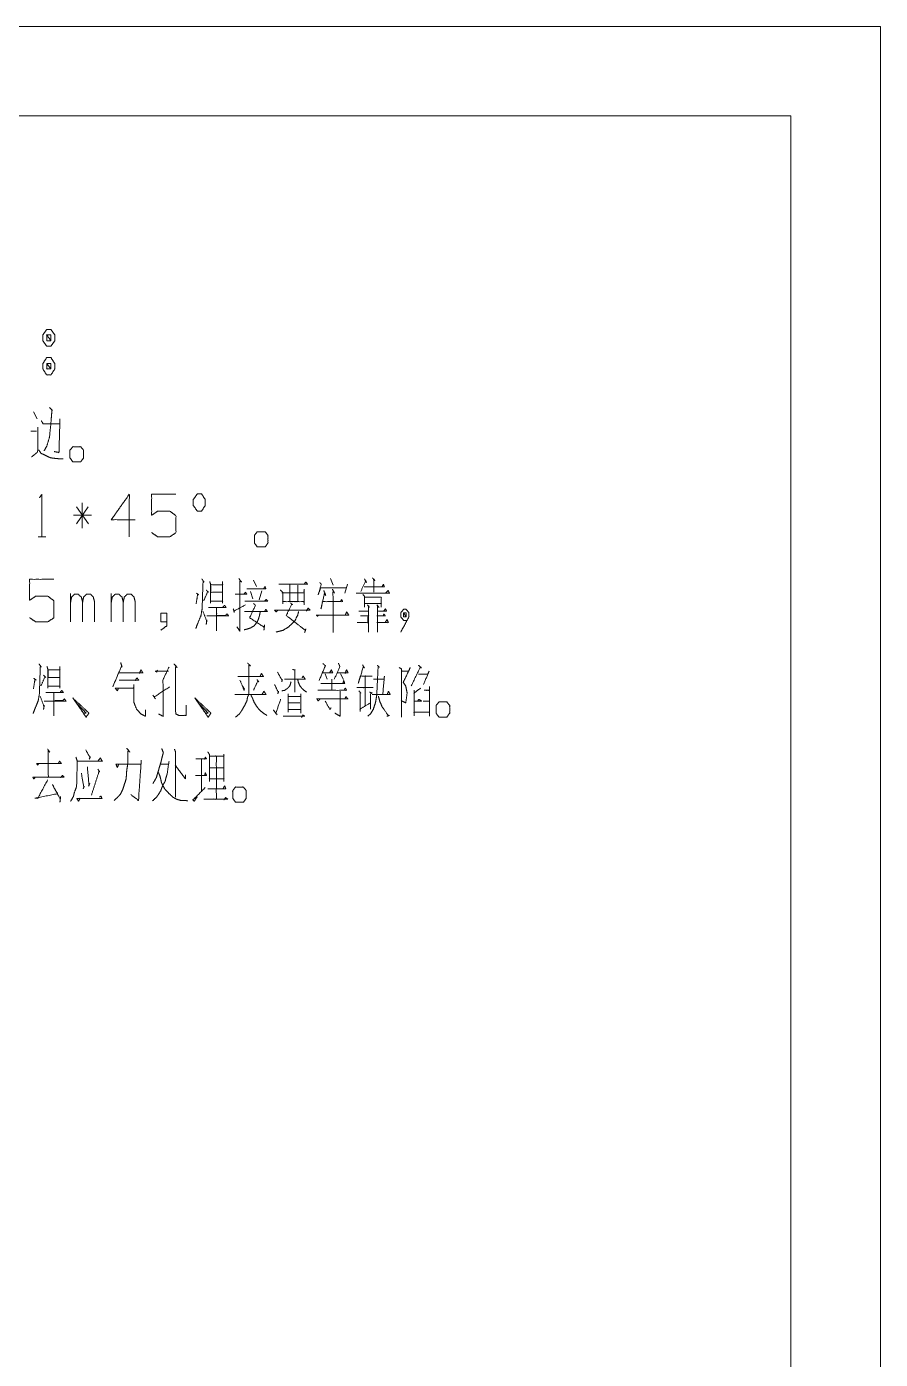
# Model space of a CAD drawing. Header units: millimetres. Extents: x 0 to 420, y 0 to 297.
# Drawn here: x 372.2 to 420, y 222.4 to 297 of the extents above; entities that cross this region are included whole.
import ezdxf

# ---------------------------------------------------------------- set-up
doc = ezdxf.new("R2010")
doc.units = ezdxf.units.MM
doc.layers.add('101', color=7, linetype='Continuous', true_color=0xffffff)

msp = doc.modelspace()

# ---------------------------------------------------------------- linework, layer by layer
at = {"layer": '101', "color": 133, "linetype": 'Continuous', "lineweight": 18}
for p, q in [((420, 297), (0, 297)), ((420, 0), (420, 297)), ((415, 292), (25, 292)), ((415, 5), (415, 292))]:
    msp.add_line(p, q, dxfattribs=at)
at = {"layer": '101', "color": 72, "linetype": 'Continuous', "lineweight": 18}
for p, q in [((372.603, 275.441), (372.815, 275.041)), ((372.461, 274.366), (372.779, 274.366)), ((375.02, 270.128), (375.692, 269.178)), ((375.674, 270.128), (375.02, 269.178)), ((375.339, 268.928), (375.339, 270.353)), ((375.851, 269.653), (374.844, 269.653)), ((372.868, 268.453), (373.292, 268.453)), ((384.922, 266.016), (385.081, 265.666)), ((389.227, 266.116), (389.386, 265.741)), ((390.182, 265.791), (390.023, 265.291)), ((374.685, 263.691), (374.685, 265.266)), ((376.961, 263.691), (376.961, 265.266)), ((384.745, 265.391), (384.886, 264.966)), ((385.381, 265.416), (385.24, 264.916)), ((388.927, 260.778), (389.033, 260.478)), ((389.298, 260.478), (389.298, 259.853)), ((389.793, 260.778), (389.952, 260.453)), ((394.416, 259.253), (394.752, 259.253)), ((382.009, 255.991), (382.009, 254.166)), ((379.732, 255.716), (380.157, 255.716)), ((382.451, 255.516), (383.228, 255.516))]:
    msp.add_line(p, q, dxfattribs=at)
for points, knots in [([(373.583, 280.053), (373.345, 280.053), (373.133, 279.753), (373.133, 279.416), (373.345, 279.116), (373.583, 279.116), (373.796, 279.416), (373.796, 279.753), (373.583, 280.053)], [0, 0, 0.091012, 0.231146, 0.359875, 0.500009, 0.591021, 0.731146, 0.859875, 1, 1]), ([(373.345, 279.416), (373.583, 279.416), (373.345, 279.753), (373.345, 279.416)], [0, 0, 0.24116, 0.6589, 1, 1]), ([(373.583, 279.416), (373.583, 279.753), (373.345, 279.753)], [0, 0, 0.585821, 1, 1]), ([(373.796, 278.141), (373.583, 278.478), (373.345, 278.478), (373.133, 278.141), (373.133, 277.841), (373.345, 277.503), (373.583, 277.503), (373.796, 277.841), (373.796, 278.141)], [0, 0, 0.149197, 0.238511, 0.387715, 0.5, 0.649205, 0.738519, 0.887715, 1, 1]), ([(373.345, 278.141), (373.345, 277.841), (373.583, 277.841)], [0, 0, 0.556971, 1, 1]), ([(373.583, 278.141), (373.345, 278.141), (373.583, 277.841), (373.583, 278.141)], [0, 0, 0.258827, 0.674606, 1, 1]), ([(373.504, 275.691), (373.645, 275.541), (373.61, 275.191), (373.575, 274.716), (373.504, 274.041), (373.363, 273.541), (373.203, 273.266)], [0, 0, 0.080825, 0.218773, 0.405544, 0.671675, 0.87543, 1, 1]), ([(372.85, 274.591), (372.85, 273.341), (372.832, 273.191), (372.691, 273.066), (372.496, 272.916)], [0, 0, 0.681074, 0.763374, 0.866199, 1, 1]), ([(373.044, 274.941), (373.15, 274.766), (374.07, 274.766)], [0, 0, 0.182091, 1, 1]), ([(374.087, 275.041), (374.034, 273.166), (373.769, 273.216)], [0, 0, 0.874254, 1, 1]), ([(372.903, 273.316), (373.027, 273.116), (373.203, 273.041), (373.398, 272.941), (373.575, 272.866), (373.769, 272.841), (374.017, 272.816), (374.264, 272.816)], [0, 0, 0.153716, 0.27922, 0.422119, 0.547599, 0.675721, 0.838258, 1, 1]), ([(374.649, 272.866), (374.649, 273.291), (374.808, 273.491), (375.25, 273.491), (375.409, 273.291), (375.409, 272.866), (375.25, 272.641), (374.808, 272.641), (374.649, 272.866)], [0, 0, 0.152001, 0.243404, 0.401438, 0.492841, 0.644843, 0.743404, 0.901438, 1, 1]), ([(372.938, 270.628), (373.08, 270.828), (373.08, 268.453)], [0, 0, 0.093484, 1, 1]), ([(378.304, 269.403), (376.961, 269.403), (377.969, 270.828), (377.969, 268.453)], [0, 0, 0.245871, 0.565294, 1, 1]), ([(379.22, 268.678), (379.556, 268.453), (380.245, 268.453), (380.581, 268.678), (380.581, 269.628), (380.245, 269.878), (379.556, 269.878), (379.22, 269.653), (379.22, 270.828), (380.581, 270.828)], [0, 0, 0.062227, 0.168344, 0.230571, 0.376817, 0.441265, 0.547381, 0.609608, 0.790491, 1, 1]), ([(381.779, 269.878), (382.009, 269.878), (382.221, 270.203), (382.221, 270.528), (382.009, 270.853), (381.779, 270.853), (381.549, 270.528), (381.549, 270.203), (381.779, 269.878)], [0, 0, 0.08568, 0.230391, 0.351581, 0.496291, 0.581972, 0.730391, 0.851581, 1, 1]), ([(384.971, 268.103), (384.971, 268.528), (385.13, 268.728), (385.572, 268.728), (385.731, 268.528), (385.731, 268.103), (385.572, 267.878), (385.13, 267.878), (384.971, 268.103)], [0, 0, 0.152001, 0.243404, 0.401438, 0.492841, 0.644843, 0.743404, 0.901438, 1, 1]), ([(372.39, 263.916), (372.726, 263.691), (373.416, 263.691), (373.751, 263.916), (373.751, 264.866), (373.416, 265.116), (372.726, 265.116), (372.39, 264.891), (372.39, 266.066), (373.751, 266.066)], [0, 0, 0.062227, 0.168344, 0.230571, 0.376817, 0.441265, 0.547381, 0.609608, 0.790491, 1, 1]), ([(382.027, 266.091), (382.15, 265.916), (382.097, 265.991), (382.044, 264.416), (381.974, 264.016), (381.814, 263.641), (381.691, 263.316)], [0, 0, 0.070423, 0.100597, 0.618411, 0.751881, 0.885731, 1, 1]), ([(382.468, 265.941), (382.521, 265.791), (382.521, 264.741), (382.521, 264.841), (383.193, 264.841), (383.193, 264.741), (383.193, 265.941), (383.193, 265.766), (382.539, 265.766), (382.539, 265.341), (383.175, 265.341)], [0, 0, 0.030766, 0.233824, 0.25316, 0.383045, 0.402381, 0.634445, 0.668287, 0.794759, 0.87695, 1, 1]), ([(384.091, 266.116), (384.25, 265.916), (384.162, 265.991), (384.162, 263.166), (383.985, 263.416)], [0, 0, 0.072951, 0.106035, 0.912581, 1, 1]), ([(384.551, 265.541), (385.611, 265.541), (385.558, 265.666), (385.487, 265.541)], [0, 0, 0.791484, 0.892824, 1, 1]), ([(386.332, 265.791), (387.94, 265.791), (387.852, 265.916), (387.746, 265.791)], [0, 0, 0.835359, 0.914868, 1, 1]), ([(386.42, 265.466), (386.562, 265.341), (386.562, 264.691), (386.562, 264.816), (387.746, 264.816), (387.746, 264.641), (387.746, 265.516), (387.746, 265.316), (386.509, 265.316), (386.951, 265.316), (386.951, 265.766), (386.951, 264.816), (387.393, 264.816), (387.393, 265.741)], [0, 0, 0.024061, 0.106925, 0.12286, 0.273832, 0.296142, 0.407694, 0.433192, 0.590926, 0.647262, 0.704631, 0.825743, 0.882074, 1, 1]), ([(388.626, 265.891), (388.715, 265.791), (388.538, 265.191), (388.679, 265.591), (390.093, 265.591)], [0, 0, 0.051382, 0.292219, 0.455573, 1, 1]), ([(391.132, 266.091), (391.239, 265.891), (391.203, 265.991), (390.92, 265.391)], [0, 0, 0.227343, 0.333861, 1, 1]), ([(391.115, 265.641), (392.246, 265.641), (392.193, 265.791), (392.122, 265.666)], [0, 0, 0.788885, 0.899843, 1, 1]), ([(391.574, 266.141), (391.716, 265.991), (391.645, 266.091), (391.645, 265.341)], [0, 0, 0.191129, 0.304687, 1, 1]), ([(374.685, 264.791), (374.738, 265.066), (374.914, 265.241), (375.109, 265.241), (375.286, 265.066), (375.356, 264.791), (375.356, 263.691)], [0, 0, 0.118873, 0.224452, 0.306981, 0.41256, 0.533077, 1, 1]), ([(375.356, 264.791), (375.409, 265.066), (375.586, 265.241), (375.798, 265.241), (375.957, 265.066), (376.028, 264.791), (376.028, 263.691)], [0, 0, 0.118598, 0.223931, 0.313762, 0.413923, 0.53416, 1, 1]), ([(376.961, 264.791), (377.014, 265.066), (377.191, 265.241), (377.385, 265.241), (377.562, 265.066), (377.633, 264.791), (377.633, 263.691)], [0, 0, 0.11887, 0.22446, 0.306972, 0.412562, 0.533079, 1, 1]), ([(377.633, 264.791), (377.686, 265.066), (377.862, 265.241), (378.075, 265.241), (378.234, 265.066), (378.304, 264.791), (378.304, 263.691)], [0, 0, 0.118599, 0.223933, 0.313765, 0.413914, 0.534157, 1, 1]), ([(381.726, 265.291), (381.868, 265.191), (381.797, 265.241), (381.708, 264.691)], [0, 0, 0.21204, 0.31808, 1, 1]), ([(382.274, 265.466), (382.398, 265.341), (382.362, 265.391), (382.133, 264.866)], [0, 0, 0.2171, 0.292679, 1, 1]), ([(383.897, 265.241), (384.551, 265.241), (384.462, 265.341), (384.391, 265.241)], [0, 0, 0.718752, 0.86542, 1, 1]), ([(384.427, 264.841), (385.717, 264.841), (385.629, 264.941), (385.54, 264.841)], [0, 0, 0.828595, 0.914307, 1, 1]), ([(388.856, 265.441), (388.962, 265.166), (388.891, 265.291), (388.697, 264.416), (388.785, 264.816), (389.917, 264.816), (389.846, 264.941), (389.793, 264.816)], [0, 0, 0.093421, 0.138942, 0.42305, 0.552892, 0.911445, 0.956967, 1, 1]), ([(389.333, 265.516), (389.457, 265.291), (389.369, 265.391), (389.369, 263.091)], [0, 0, 0.095448, 0.145054, 1, 1]), ([(390.673, 265.291), (392.529, 265.291), (392.458, 265.441), (392.334, 265.316)], [0, 0, 0.844523, 0.919977, 1, 1]), ([(391.044, 265.216), (391.132, 265.116), (391.132, 264.516), (391.132, 264.716), (392.069, 264.716), (392.069, 264.516), (392.069, 265.066), (391.115, 265.066)], [0, 0, 0.037337, 0.205184, 0.261131, 0.523188, 0.579135, 0.732993, 1, 1]), ([(380.068, 263.691), (379.732, 263.691), (379.732, 264.166), (380.068, 264.166), (380.068, 263.466), (379.732, 263.216)], [0, 0, 0.148256, 0.357928, 0.506184, 0.815178, 1, 1]), ([(382.097, 264.266), (382.309, 263.691), (382.309, 263.791), (382.274, 263.541)], [0, 0, 0.63485, 0.738443, 1, 1]), ([(382.309, 264.016), (383.529, 264.016), (383.441, 264.141), (383.352, 264.041), (382.857, 264.041), (382.857, 264.516), (382.857, 263.191)], [0, 0, 0.320853, 0.361123, 0.396236, 0.526437, 0.651407, 1, 1]), ([(382.398, 264.491), (383.388, 264.491), (383.299, 264.616), (383.211, 264.516)], [0, 0, 0.775514, 0.895461, 1, 1]), ([(383.79, 264.416), (383.843, 264.216), (383.826, 264.291), (384.48, 264.641)], [0, 0, 0.20173, 0.276869, 1, 1]), ([(385.293, 264.241), (385.257, 264.041), (385.204, 263.866), (385.134, 263.691), (384.957, 263.466), (384.745, 263.341), (384.586, 263.291), (384.391, 263.241)], [0, 0, 0.137747, 0.261754, 0.389765, 0.583805, 0.750783, 0.863849, 1, 1]), ([(384.409, 264.266), (385.699, 264.266), (385.611, 264.391), (385.558, 264.291)], [0, 0, 0.828938, 0.927288, 1, 1]), ([(384.922, 264.716), (385.028, 264.616), (384.71, 263.916), (385.505, 263.391), (385.54, 263.516), (385.505, 263.216)], [0, 0, 0.063381, 0.397728, 0.812149, 0.868641, 1, 1]), ([(386.279, 264.341), (386.191, 264.241), (386.102, 264.341), (388.082, 264.341), (387.976, 264.466), (387.887, 264.291)], [0, 0, 0.05119, 0.102391, 0.861893, 0.924788, 1, 1]), ([(387.446, 264.266), (387.393, 264.066), (387.234, 263.741), (386.898, 263.416), (386.58, 263.216), (386.191, 263.116)], [0, 0, 0.114098, 0.313632, 0.571362, 0.778585, 1, 1]), ([(386.986, 264.741), (387.11, 264.641), (387.057, 264.691), (386.756, 264.041), (387.817, 263.216), (387.852, 263.291), (387.781, 263.091)], [0, 0, 0.061504, 0.089684, 0.366516, 0.885934, 0.917992, 1, 1]), ([(388.556, 264.066), (388.502, 263.991), (388.432, 264.066), (390.252, 264.066), (390.129, 264.241), (390.058, 264.066)], [0, 0, 0.037986, 0.080605, 0.833347, 0.921963, 1, 1]), ([(390.814, 264.291), (391.38, 264.291), (391.327, 264.291), (391.362, 264.291), (391.362, 264.016), (390.903, 264.016), (391.327, 264.016), (391.327, 263.641), (390.726, 263.641)], [0, 0, 0.202817, 0.221822, 0.234497, 0.333111, 0.497902, 0.650019, 0.784493, 1, 1]), ([(391.292, 264.641), (391.398, 264.491), (391.362, 264.566), (391.362, 263.116)], [0, 0, 0.107012, 0.155318, 1, 1]), ([(391.822, 264.641), (391.946, 264.491), (391.857, 264.566), (391.857, 263.116), (391.857, 264.291), (392.37, 264.291), (392.299, 264.416), (392.211, 264.291)], [0, 0, 0.051928, 0.082886, 0.470105, 0.783888, 0.920772, 0.959125, 1, 1]), ([(391.822, 264.016), (392.299, 264.016), (392.211, 264.141), (392.193, 264.016)], [0, 0, 0.630795, 0.833126, 1, 1]), ([(393.462, 263.766), (393.321, 263.766), (393.162, 263.966), (393.162, 264.191), (393.321, 264.391), (393.462, 264.391), (393.621, 264.191), (393.621, 263.966), (393.162, 263.116)], [0, 0, 0.057341, 0.160987, 0.252238, 0.355877, 0.413218, 0.516857, 0.608109, 1, 1]), ([(393.321, 263.966), (393.462, 263.966), (393.321, 264.191), (393.321, 263.966)], [0, 0, 0.223671, 0.644056, 1, 1]), ([(393.462, 263.966), (393.462, 264.191), (393.321, 264.191)], [0, 0, 0.614104, 1, 1]), ([(391.822, 263.641), (392.476, 263.641), (392.387, 263.816), (392.299, 263.666)], [0, 0, 0.638562, 0.829994, 1, 1]), ([(372.921, 261.328), (373.044, 261.153), (372.991, 261.228), (372.938, 259.653), (372.868, 259.253), (372.709, 258.878), (372.585, 258.553)], [0, 0, 0.070423, 0.100605, 0.618416, 0.751887, 0.885731, 1, 1]), ([(373.363, 261.178), (373.416, 261.028), (373.416, 259.978), (373.416, 260.078), (374.087, 260.078), (374.087, 259.978), (374.087, 261.178), (374.087, 261.003), (373.433, 261.003), (373.433, 260.578), (374.07, 260.578)], [0, 0, 0.030766, 0.233823, 0.253158, 0.38305, 0.402386, 0.634448, 0.66829, 0.79476, 0.876951, 1, 1]), ([(377.491, 261.403), (377.562, 261.153), (377.544, 261.228), (377.049, 260.053), (377.368, 260.828), (378.729, 260.828), (378.622, 261.003), (378.534, 260.803)], [0, 0, 0.061361, 0.07956, 0.380695, 0.578569, 0.900023, 0.948357, 1, 1]), ([(380.192, 261.153), (379.856, 260.453), (379.856, 258.403), (379.609, 258.528)], [0, 0, 0.250154, 0.910669, 1, 1]), ([(380.475, 261.328), (380.652, 261.128), (380.563, 261.178), (380.563, 258.653), (380.581, 258.528), (380.74, 258.453), (381.146, 258.453), (381.146, 259.028)], [0, 0, 0.063898, 0.088201, 0.692693, 0.722914, 0.76502, 0.86234, 1, 1]), ([(384.586, 261.378), (384.745, 261.228), (384.657, 261.253), (384.657, 259.628), (384.586, 259.478), (384.551, 259.253), (384.409, 258.978), (384.25, 258.703), (384.126, 258.528), (383.914, 258.353)], [0, 0, 0.063456, 0.090106, 0.561773, 0.6099, 0.676008, 0.765765, 0.857978, 0.920179, 1, 1]), ([(388.803, 261.353), (388.944, 261.228), (388.591, 260.403)], [0, 0, 0.173729, 1, 1]), ([(389.669, 261.378), (389.757, 261.178), (389.439, 260.478)], [0, 0, 0.22142, 1, 1]), ([(391.026, 261.278), (391.132, 261.103), (391.062, 261.153), (390.779, 260.228), (390.903, 260.653), (391.557, 260.653), (391.168, 260.653), (391.168, 259.003), (391.168, 260.003), (390.708, 260.003), (391.61, 260.003)], [0, 0, 0.030292, 0.04311, 0.186306, 0.251836, 0.348651, 0.406217, 0.650485, 0.798525, 0.866556, 1, 1]), ([(391.857, 261.253), (391.963, 261.153), (391.892, 261.178), (391.822, 259.628), (391.751, 259.178), (391.627, 258.803), (391.486, 258.553), (391.309, 258.403)], [0, 0, 0.046393, 0.070258, 0.564119, 0.709105, 0.834788, 0.926207, 1, 1]), ([(393.073, 261.128), (393.197, 261.053), (393.197, 258.353), (393.197, 260.928), (393.603, 260.928), (393.692, 261.128), (393.303, 260.303), (393.444, 260.078), (393.515, 259.703), (393.444, 259.153), (393.179, 259.278)], [0, 0, 0.017119, 0.336575, 0.641242, 0.689339, 0.715209, 0.82312, 0.854561, 0.89971, 0.96532, 1, 1]), ([(394.151, 261.253), (394.328, 261.103), (394.257, 261.153), (393.745, 260.103)], [0, 0, 0.155911, 0.214149, 1, 1]), ([(372.62, 260.528), (372.762, 260.428), (372.691, 260.478), (372.603, 259.928)], [0, 0, 0.212014, 0.318021, 1, 1]), ([(373.168, 260.703), (373.292, 260.578), (373.256, 260.628), (373.027, 260.103)], [0, 0, 0.217072, 0.292654, 1, 1]), ([(377.403, 260.428), (378.499, 260.428), (378.393, 260.553), (378.304, 260.403)], [0, 0, 0.764258, 0.878591, 1, 1]), ([(379.538, 260.978), (379.503, 260.878), (379.414, 260.928), (380.157, 260.928)], [0, 0, 0.111661, 0.218529, 1, 1]), ([(384.038, 260.628), (385.47, 260.628), (385.364, 260.803), (385.293, 260.628)], [0, 0, 0.784459, 0.896586, 1, 1]), ([(384.162, 260.428), (384.391, 259.853), (384.409, 259.928), (384.303, 260.103)], [0, 0, 0.687336, 0.772875, 1, 1]), ([(385.116, 260.453), (385.222, 260.328), (385.151, 260.353), (384.922, 259.853)], [0, 0, 0.207707, 0.30272, 1, 1]), ([(386.261, 260.878), (386.509, 260.428), (386.526, 260.478), (386.509, 260.328)], [0, 0, 0.715607, 0.789518, 1, 1]), ([(387.021, 260.328), (386.951, 260.103), (386.809, 259.953), (386.668, 259.853), (386.509, 259.828)], [0, 0, 0.303834, 0.569397, 0.792545, 1, 1]), ([(387.11, 261.028), (387.251, 260.978), (387.234, 261.003), (387.234, 259.753), (387.234, 260.478), (386.65, 260.478), (387.817, 260.478), (387.693, 260.653), (387.64, 260.553)], [0, 0, 0.035429, 0.042658, 0.337964, 0.509243, 0.647042, 0.92263, 0.973257, 1, 1]), ([(387.393, 260.478), (387.428, 260.303), (387.516, 260.103), (387.658, 259.928), (387.887, 259.753)], [0, 0, 0.196, 0.435986, 0.682965, 1, 1]), ([(388.679, 260.228), (390.023, 260.228), (389.97, 260.403), (389.917, 260.228)], [0, 0, 0.786012, 0.89301, 1, 1]), ([(388.803, 260.828), (389.351, 260.828), (389.28, 261.003), (389.174, 260.828)], [0, 0, 0.582093, 0.78261, 1, 1]), ([(389.598, 260.828), (390.217, 260.828), (390.129, 261.003), (390.04, 260.803)], [0, 0, 0.598664, 0.788389, 1, 1]), ([(391.627, 260.478), (392.228, 260.478), (392.246, 260.653), (392.158, 259.653)], [0, 0, 0.337467, 0.436241, 1, 1]), ([(394.151, 260.753), (394.664, 260.753), (394.752, 260.928), (394.434, 260.178)], [0, 0, 0.336497, 0.465186, 1, 1]), ([(373.203, 259.253), (374.423, 259.253), (374.335, 259.378), (374.246, 259.278), (373.751, 259.278), (373.751, 259.753), (373.751, 258.428)], [0, 0, 0.320851, 0.361127, 0.39624, 0.52644, 0.651409, 1, 1]), ([(373.292, 259.728), (374.282, 259.728), (374.193, 259.853), (374.105, 259.753)], [0, 0, 0.775505, 0.895445, 1, 1]), ([(377.368, 259.978), (377.297, 259.828), (377.173, 259.978), (378.216, 259.978), (378.216, 260.178), (378.216, 259.503), (378.234, 259.153), (378.375, 258.803), (378.622, 258.528), (378.87, 258.403), (378.87, 258.753)], [0, 0, 0.041424, 0.089998, 0.350496, 0.400453, 0.569066, 0.656606, 0.750902, 0.843309, 0.912567, 1, 1]), ([(379.291, 259.578), (379.432, 259.378), (379.361, 259.478), (380.227, 260.053)], [0, 0, 0.174079, 0.261125, 1, 1]), ([(383.879, 259.628), (385.611, 259.628), (385.505, 259.803), (385.399, 259.628)], [0, 0, 0.808871, 0.90443, 1, 1]), ([(386.102, 260.178), (386.314, 259.728), (386.314, 259.803), (386.279, 259.653)], [0, 0, 0.684656, 0.787896, 1, 1]), ([(386.862, 259.653), (386.862, 258.628), (386.862, 258.778), (387.569, 258.778), (387.569, 258.578), (387.569, 259.653), (387.569, 259.503), (386.862, 259.503), (386.862, 259.153), (387.516, 259.153)], [0, 0, 0.204267, 0.23416, 0.375056, 0.41491, 0.629137, 0.659031, 0.799927, 0.869674, 1, 1]), ([(388.52, 259.853), (390.129, 259.853), (390.058, 259.978), (389.97, 259.853)], [0, 0, 0.844251, 0.919636, 1, 1]), ([(389.775, 259.803), (389.775, 258.403), (389.475, 258.578)], [0, 0, 0.801044, 1, 1]), ([(390.814, 259.828), (390.92, 259.703), (390.885, 259.753), (390.885, 258.678), (390.885, 258.803), (391.468, 259.153), (391.468, 258.803), (391.468, 259.653), (391.557, 259.703), (391.415, 259.753)], [0, 0, 0.046083, 0.063298, 0.365527, 0.400674, 0.591913, 0.69031, 0.929277, 0.957827, 1, 1]), ([(391.557, 259.628), (392.564, 259.628), (392.476, 259.803), (392.405, 259.628)], [0, 0, 0.723606, 0.86443, 1, 1]), ([(394.275, 259.978), (393.904, 259.703), (393.904, 259.853), (393.904, 258.428), (393.904, 258.628), (394.77, 258.628), (394.77, 258.403), (394.77, 260.053), (394.77, 259.853), (394.469, 259.853)], [0, 0, 0.084319, 0.111697, 0.371805, 0.40831, 0.566394, 0.607464, 0.908646, 0.945155, 1, 1]), ([(372.991, 259.503), (373.203, 258.928), (373.203, 259.028), (373.168, 258.778)], [0, 0, 0.634855, 0.738446, 1, 1]), ([(374.95, 259.203), (375.551, 258.578), (375.409, 258.578), (374.808, 259.428), (375.551, 258.353), (375.71, 258.578), (374.808, 259.428)], [0, 0, 0.178023, 0.207053, 0.42079, 0.689029, 0.745611, 1, 1]), ([(381.779, 259.203), (382.38, 258.578), (382.239, 258.578), (381.638, 259.428), (382.38, 258.353), (382.539, 258.578), (381.638, 259.428)], [0, 0, 0.178023, 0.207053, 0.42079, 0.689029, 0.745611, 1, 1]), ([(384.78, 259.578), (384.869, 259.403), (384.957, 259.178), (385.116, 258.928), (385.257, 258.753), (385.47, 258.578), (385.664, 258.453)], [0, 0, 0.133793, 0.298778, 0.501012, 0.654559, 0.842239, 1, 1]), ([(386.032, 258.753), (386.244, 258.478), (386.173, 258.578), (386.438, 259.353)], [0, 0, 0.269455, 0.364478, 1, 1]), ([(388.626, 259.353), (388.538, 259.253), (388.467, 259.378), (390.199, 259.378), (390.093, 259.503), (390.023, 259.353)], [0, 0, 0.057056, 0.118451, 0.85902, 0.929101, 1, 1]), ([(388.927, 259.253), (389.209, 258.778), (389.263, 258.878)], [0, 0, 0.830038, 1, 1]), ([(391.91, 259.528), (391.981, 259.253), (392.122, 258.928), (392.476, 258.428), (392.529, 258.453), (392.387, 258.403)], [0, 0, 0.194577, 0.437454, 0.857077, 0.897231, 1, 1]), ([(393.939, 259.253), (394.328, 259.253), (394.169, 259.353), (394.098, 259.228)], [0, 0, 0.5398, 0.800607, 1, 1]), ([(395.137, 258.578), (395.137, 259.003), (395.297, 259.203), (395.738, 259.203), (395.898, 259.003), (395.898, 258.578), (395.738, 258.353), (395.297, 258.353), (395.137, 258.578)], [0, 0, 0.151999, 0.243401, 0.401448, 0.492841, 0.644841, 0.743393, 0.901439, 1, 1]), ([(386.58, 258.403), (387.781, 258.403), (387.693, 258.478), (387.605, 258.328)], [0, 0, 0.80561, 0.883295, 1, 1]), ([(377.827, 256.616), (378.004, 256.391), (377.898, 256.491), (377.88, 255.716), (377.827, 255.391), (377.809, 255.116), (377.792, 254.891), (377.703, 254.616), (377.597, 254.291), (377.474, 254.041), (377.315, 253.866), (377.12, 253.691)], [0, 0, 0.083042, 0.125347, 0.350344, 0.445922, 0.525904, 0.59141, 0.675248, 0.774472, 0.855431, 0.924077, 1, 1]), ([(373.398, 256.566), (373.522, 256.391), (373.433, 256.466), (373.433, 254.991), (372.567, 254.991), (374.317, 254.991), (374.229, 255.091), (374.123, 254.966)], [0, 0, 0.045417, 0.069976, 0.382575, 0.566129, 0.936978, 0.965261, 1, 1]), ([(372.921, 255.766), (372.832, 255.666), (372.779, 255.766), (374.158, 255.766), (374.07, 255.891), (373.999, 255.766)], [0, 0, 0.069442, 0.128329, 0.845633, 0.925285, 1, 1]), ([(374.985, 256.116), (375.056, 255.891), (375.02, 254.466), (374.897, 254.141), (374.844, 253.916), (374.685, 253.641)], [0, 0, 0.092202, 0.649473, 0.785428, 0.875797, 1, 1]), ([(375.056, 255.891), (376.452, 255.891), (376.346, 256.066), (376.205, 255.891)], [0, 0, 0.764715, 0.876776, 1, 1]), ([(375.533, 256.516), (375.78, 256.066), (375.78, 256.141), (375.727, 255.991)], [0, 0, 0.68691, 0.787221, 1, 1]), ([(378.64, 255.941), (378.481, 253.691), (378.057, 254.016)], [0, 0, 0.808463, 1, 1]), ([(380.192, 255.891), (380.086, 255.166), (380.015, 254.941), (379.98, 254.766), (379.874, 254.591), (379.785, 254.391), (379.732, 254.241), (379.609, 254.041), (379.503, 253.891), (379.273, 253.666)], [0, 0, 0.296652, 0.392137, 0.464419, 0.547269, 0.635793, 0.70021, 0.795423, 0.869798, 1, 1]), ([(379.785, 256.591), (379.874, 256.366), (379.785, 256.041), (379.75, 255.866), (379.679, 255.641), (379.609, 255.391), (379.538, 255.166), (379.485, 254.966), (379.397, 254.816), (379.291, 254.641)], [0, 0, 0.116544, 0.278924, 0.364996, 0.478699, 0.603953, 0.717656, 0.817411, 0.901351, 1, 1]), ([(380.492, 256.566), (380.563, 256.391), (380.563, 253.866)], [0, 0, 0.069554, 1, 1]), ([(381.691, 256.016), (382.292, 256.016), (382.221, 256.116), (382.186, 255.991)], [0, 0, 0.704249, 0.847771, 1, 1]), ([(382.362, 256.416), (382.451, 256.266), (382.451, 254.766), (382.451, 254.891), (383.264, 254.891), (383.264, 254.766), (383.264, 256.266), (383.264, 256.166), (382.451, 256.166), (382.84, 256.166), (382.84, 253.766), (382.133, 253.766), (383.476, 253.766), (383.388, 253.816), (383.37, 253.866), (383.264, 253.716)], [0, 0, 0.016855, 0.162098, 0.174201, 0.252927, 0.26503, 0.410273, 0.419956, 0.498683, 0.536335, 0.768723, 0.837178, 0.967247, 0.97708, 0.982214, 1, 1]), ([(375.286, 255.216), (375.427, 254.416), (375.445, 254.491), (375.392, 254.341)], [0, 0, 0.774783, 0.848276, 1, 1]), ([(375.621, 255.566), (375.71, 254.591), (375.763, 254.641), (375.692, 254.491)], [0, 0, 0.803972, 0.863834, 1, 1]), ([(376.205, 255.441), (376.311, 255.291), (376.275, 255.316), (375.851, 253.991)], [0, 0, 0.113534, 0.140284, 1, 1]), ([(377.368, 255.691), (377.297, 255.541), (377.226, 255.716), (378.622, 255.716)], [0, 0, 0.094712, 0.202518, 1, 1]), ([(379.609, 255.241), (379.679, 255.066), (379.732, 254.866), (379.768, 254.691), (379.945, 254.341), (380.033, 254.241), (380.28, 253.991), (380.422, 253.866), (380.599, 253.766), (380.846, 253.691), (381.076, 253.691), (381.252, 253.666)], [0, 0, 0.075195, 0.157624, 0.228747, 0.384953, 0.438112, 0.578246, 0.653432, 0.734339, 0.837339, 0.928876, 1, 1]), ([(380.528, 255.691), (381.111, 254.891), (381.111, 255.116)], [0, 0, 0.81482, 1, 1]), ([(381.673, 255.091), (382.292, 255.091), (382.221, 255.241), (382.186, 255.116)], [0, 0, 0.676559, 0.85793, 1, 1]), ([(372.691, 254.966), (372.62, 254.891), (372.567, 254.991)], [0, 0, 0.476558, 1, 1]), ([(373.398, 254.841), (372.85, 253.816), (372.691, 253.816), (373.946, 254.066), (373.663, 254.591), (374.105, 253.766), (374.123, 253.916), (374.087, 253.591)], [0, 0, 0.252061, 0.286561, 0.564064, 0.693385, 0.896347, 0.9291, 1, 1]), ([(381.761, 253.891), (381.602, 253.641), (381.532, 253.716), (382.221, 254.416)], [0, 0, 0.214449, 0.289042, 1, 1]), ([(382.362, 254.341), (383.37, 254.341), (383.299, 254.516), (383.228, 254.366)], [0, 0, 0.739674, 0.878246, 1, 1]), ([(383.755, 253.816), (383.755, 254.241), (383.914, 254.441), (384.356, 254.441), (384.515, 254.241), (384.515, 253.816), (384.356, 253.591), (383.914, 253.591), (383.755, 253.816)], [0, 0, 0.151999, 0.243401, 0.401448, 0.492841, 0.644841, 0.743393, 0.901439, 1, 1]), ([(375.215, 253.816), (375.126, 253.641), (375.038, 253.791), (376.434, 253.791), (376.381, 253.941), (376.293, 253.866)], [0, 0, 0.096043, 0.181319, 0.865283, 0.943214, 1, 1])]:
    msp.add_open_spline(points, degree=1, knots=knots, dxfattribs=at)

doc.saveas('drawing.dxf')
